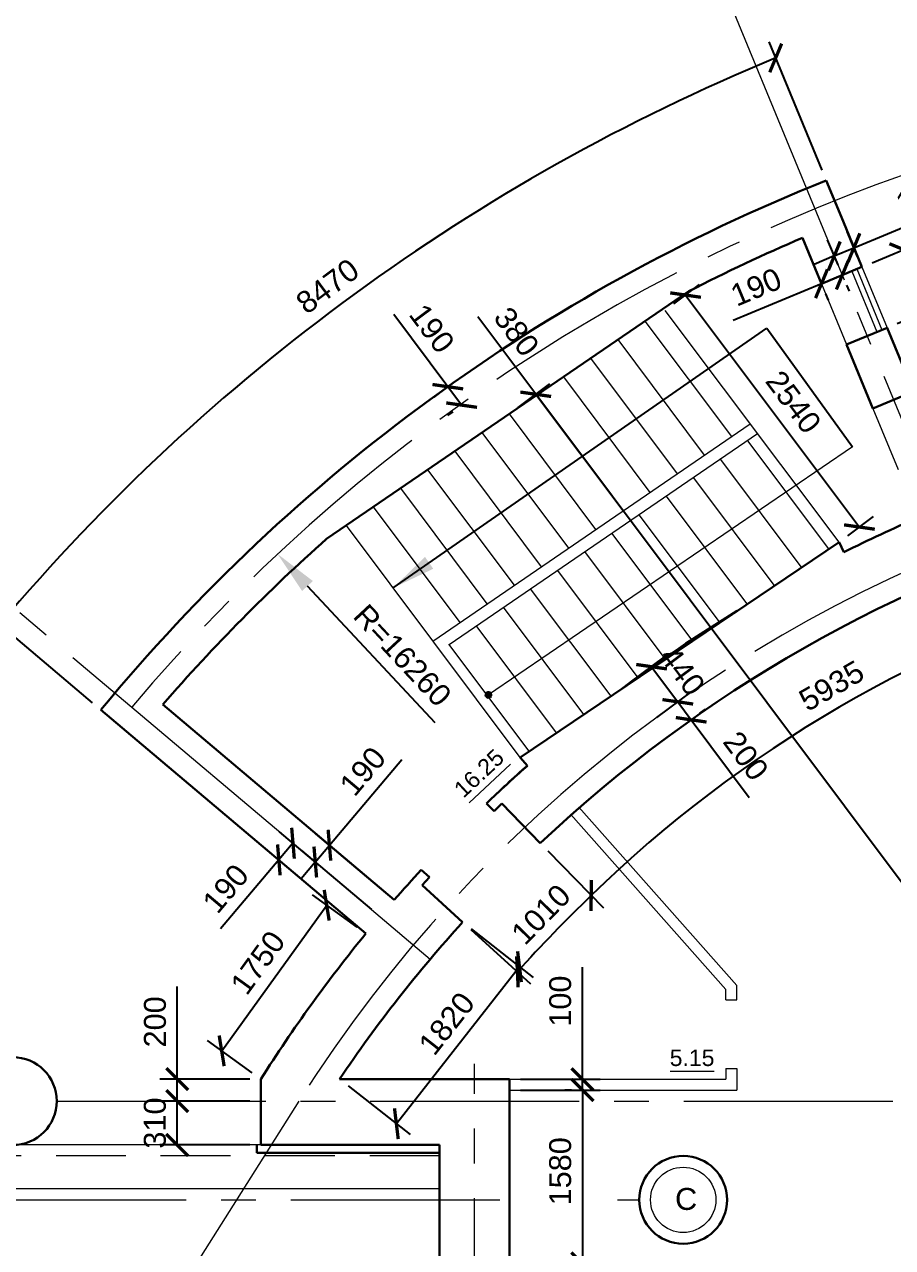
# Model space of a CAD drawing. Header units: millimetres. Extents: x -273 to 3634, y 3015 to 4572.
# Drawn here: x 1351.4 to 1430.5, y 3394.5 to 3505.9 of the extents above; entities that cross this region are included whole.
import ezdxf

# ---------------------------------------------------------------- set-up
doc = ezdxf.new("R2010")
doc.units = ezdxf.units.MM
doc.linetypes.add('CENTER2', pattern=[28.575, 19.05, -3.175, 3.175, -3.175])
doc.linetypes.add('DASHED2', pattern=[9.525, 6.35, -3.175])
doc.layers.add('@', color=250, linetype='Continuous', lineweight=60)
doc.styles.get("Standard").update_dxf_attribs({"font": 'arial.ttf', "height": 2})
doc.dimstyles.new('ISO-25', dxfattribs={"dimtxt": 2, "dimasz": 2, "dimexe": 1.6, "dimexo": 1, "dimgap": 1, "dimtad": 1, "dimdsep": 46, "dimtxsty": 'Standard', "dimblk": 'ARCHTICK', "dimcen": 2, "dimadec": 0, "dimazin": 0, "dimtfac": 1, "dimtmove": 0, "dimatfit": 3, "dimfxl": 1, "dimarcsym": 0})

# ---------------------------------------------------------------- blocks, each defined once
blk = doc.blocks.new('_ArchTick')
at = {"color": 0, "linetype": 'ByBlock', "lineweight": 15, "const_width": 0.15}
blk.add_lwpolyline([(-0.5, -0.5), (0.5, 0.5)], dxfattribs=at)
blk = doc.blocks.new('*D426')
at = {"layer": '@', "color": 0, "lineweight": -2, "transparency": 16777216}
for p, q in [((1397.96, 3472.23), (1392.67, 3479.28)), ((1396.36, 3471.03), (1399.24, 3473.19)), ((1590.82, 3214.83), (1397.96, 3472.23)), ((1589.23, 3213.63), (1592.1, 3215.79))]:
    blk.add_line(p, q, dxfattribs=at)
at = {"layer": 'Defpoints', "color": 0, "lineweight": 15, "transparency": 16777216}
for p in [(1395.56, 3470.43), (1590.82, 3214.83), (1588.43, 3213.03)]:
    blk.add_point(p, dxfattribs=at)
at = {"layer": '@', "color": 0, "lineweight": -2, "transparency": 16777216, "xscale": 2, "yscale": 2, "zscale": 2}
for p, rotation in [((1397.96, 3472.23), 126.8437671405721), ((1590.82, 3214.83), 306.8437671405721)]:
    blk.add_blockref('_ArchTick', p, dxfattribs=dict(at, rotation=rotation))
at = {"layer": '@', "color": 0, "lineweight": 15, "transparency": 16777216, "insert": (1396.21, 3477.93), "char_height": 2, "attachment_point": 5, "rotation": 306.8438}
blk.add_mtext('380', dxfattribs=at)
blk = doc.blocks.new('*D468')
at = {"layer": '@', "color": 0, "lineweight": -2, "transparency": 16777216}
for p, q in [((1402.22, 3409.81), (1402.22, 3420.03)), ((1396.58, 3409.81), (1403.82, 3409.81)), ((1396.58, 3408.81), (1403.82, 3408.81)), ((1402.22, 3408.81), (1402.22, 3409.81)), ((1402.22, 3408.81), (1402.22, 3406.81))]:
    blk.add_line(p, q, dxfattribs=at)
at = {"layer": 'Defpoints', "color": 0, "lineweight": 15, "transparency": 16777216}
for p in [(1395.58, 3409.81), (1395.58, 3408.81), (1402.22, 3408.81)]:
    blk.add_point(p, dxfattribs=at)
at = {"layer": '@', "color": 0, "lineweight": -2, "transparency": 16777216, "xscale": 2, "yscale": 2, "zscale": 2}
for p, rotation in [((1402.22, 3409.81), 270), ((1402.22, 3408.81), 90)]:
    blk.add_blockref('_ArchTick', p, dxfattribs=dict(at, rotation=rotation))
at = {"layer": '@', "color": 0, "lineweight": 15, "transparency": 16777216, "insert": (1400.2, 3416.92), "char_height": 2, "attachment_point": 5, "rotation": 90}
blk.add_mtext('100', dxfattribs=at)
blk = doc.blocks.new('*D469')
at = {"layer": '@', "color": 0, "lineweight": -2, "transparency": 16777216}
for p, q in [((1401.22, 3408.81), (1400.62, 3408.81)), ((1402.22, 3408.81), (1402.22, 3393.01)), ((1396.58, 3393.01), (1403.82, 3393.01))]:
    blk.add_line(p, q, dxfattribs=at)
at = {"layer": 'Defpoints', "color": 0, "lineweight": 15, "transparency": 16777216}
for p in [(1402.22, 3408.81), (1395.58, 3393.01), (1402.22, 3393.01)]:
    blk.add_point(p, dxfattribs=at)
at = {"layer": '@', "color": 0, "lineweight": -2, "transparency": 16777216, "xscale": 2, "yscale": 2, "zscale": 2}
for p, rotation in [((1402.22, 3408.81), 90), ((1402.22, 3393.01), 270)]:
    blk.add_blockref('_ArchTick', p, dxfattribs=dict(at, rotation=rotation))
at = {"layer": '@', "color": 0, "lineweight": 15, "transparency": 16777216, "insert": (1400.2, 3401.41), "char_height": 2, "attachment_point": 5, "rotation": 90}
blk.add_mtext('1580', dxfattribs=at)
blk = doc.blocks.new('*D489')
at = {"layer": '@', "color": 0, "lineweight": -2, "transparency": 16777216}
for p, q in [((1369.34, 3412.39), (1378.91, 3425.66)), ((1381.68, 3423.67), (1377.61, 3426.6)), ((1372.11, 3410.39), (1368.04, 3413.33))]:
    blk.add_line(p, q, dxfattribs=at)
at = {"layer": 'Defpoints', "color": 0, "lineweight": 15, "transparency": 16777216}
for p in [(1378.91, 3425.66), (1382.49, 3423.08), (1372.92, 3409.81)]:
    blk.add_point(p, dxfattribs=at)
at = {"layer": '@', "color": 0, "lineweight": -2, "transparency": 16777216, "xscale": 2, "yscale": 2, "zscale": 2}
for p, rotation in [((1378.91, 3425.66), 54.20815051343293), ((1369.34, 3412.39), 234.2081505134329)]:
    blk.add_blockref('_ArchTick', p, dxfattribs=dict(at, rotation=rotation))
at = {"layer": '@', "color": 0, "lineweight": 15, "transparency": 16777216, "insert": (1372.64, 3420.43), "char_height": 2, "attachment_point": 5, "rotation": 54.2082}
blk.add_mtext('1750', dxfattribs=at)
blk = doc.blocks.new('*D490')
at = {"layer": '@', "color": 0, "lineweight": -2, "transparency": 16777216}
for p, q in [((1365.29, 3409.81), (1365.29, 3418.26)), ((1371.92, 3409.81), (1363.69, 3409.81)), ((1365.29, 3407.81), (1365.29, 3409.81)), ((1371.92, 3407.81), (1363.69, 3407.81))]:
    blk.add_line(p, q, dxfattribs=at)
at = {"layer": 'Defpoints', "color": 0, "lineweight": 15, "transparency": 16777216}
for p in [(1372.92, 3409.81), (1365.29, 3407.81), (1372.92, 3407.81)]:
    blk.add_point(p, dxfattribs=at)
at = {"layer": '@', "color": 0, "lineweight": -2, "transparency": 16777216, "xscale": 2, "yscale": 2, "zscale": 2}
for p, rotation in [((1365.29, 3409.81), 90), ((1365.29, 3407.81), 270)]:
    blk.add_blockref('_ArchTick', p, dxfattribs=dict(at, rotation=rotation))
at = {"layer": '@', "color": 0, "lineweight": 15, "transparency": 16777216, "insert": (1363.27, 3415.03), "char_height": 2, "attachment_point": 5, "rotation": 90}
blk.add_mtext('200', dxfattribs=at)
blk = doc.blocks.new('*D491')
at = {"layer": '@', "color": 0, "lineweight": -2, "transparency": 16777216}
for p, q in [((1364.29, 3407.81), (1363.69, 3407.81)), ((1365.29, 3403.81), (1365.29, 3407.81)), ((1371.92, 3403.81), (1363.69, 3403.81))]:
    blk.add_line(p, q, dxfattribs=at)
at = {"layer": 'Defpoints', "color": 0, "lineweight": 15, "transparency": 16777216}
for p in [(1365.29, 3407.81), (1365.29, 3407.81), (1372.92, 3403.81)]:
    blk.add_point(p, dxfattribs=at)
at = {"layer": '@', "color": 0, "lineweight": -2, "transparency": 16777216, "xscale": 2, "yscale": 2, "zscale": 2}
for p, rotation in [((1365.29, 3407.81), 90), ((1365.29, 3403.81), 270)]:
    blk.add_blockref('_ArchTick', p, dxfattribs=dict(at, rotation=rotation))
at = {"layer": '@', "color": 0, "lineweight": 15, "transparency": 16777216, "insert": (1363.26, 3405.81), "char_height": 2, "attachment_point": 5, "rotation": 90}
blk.add_mtext('310', dxfattribs=at)
blk = doc.blocks.new('*D492')
at = {"layer": '@', "color": 0, "lineweight": -2, "transparency": 16777216}
for p, q in [((1378.14, 3429.37), (1374.62, 3432.35)), ((1375.84, 3431.31), (1374.55, 3429.79)), ((1376.85, 3427.84), (1373.33, 3430.82)), ((1374.55, 3429.79), (1369.24, 3423.5))]:
    blk.add_line(p, q, dxfattribs=at)
at = {"layer": 'Defpoints', "color": 0, "lineweight": 15, "transparency": 16777216}
for p in [(1374.55, 3429.79), (1378.91, 3428.72), (1377.62, 3427.2)]:
    blk.add_point(p, dxfattribs=at)
at = {"layer": '@', "color": 0, "lineweight": -2, "transparency": 16777216, "xscale": 2, "yscale": 2, "zscale": 2}
for p, rotation in [((1375.84, 3431.31), 49.81958829308608), ((1374.55, 3429.79), 229.8195882930861)]:
    blk.add_blockref('_ArchTick', p, dxfattribs=dict(at, rotation=rotation))
at = {"layer": '@', "color": 0, "lineweight": 15, "transparency": 16777216, "insert": (1369.71, 3427.18), "char_height": 2, "attachment_point": 5, "rotation": 49.8196}
blk.add_mtext('190', dxfattribs=at)
blk = doc.blocks.new('*D493')
at = {"layer": '@', "color": 0, "lineweight": -2, "transparency": 16777216}
for p, q in [((1379.16, 3431.13), (1385.75, 3438.94)), ((1377.87, 3429.6), (1379.16, 3431.13)), ((1384.3, 3426.78), (1377.93, 3432.16)), ((1383.01, 3425.26), (1376.64, 3430.64)), ((1377.87, 3429.6), (1376.58, 3428.07))]:
    blk.add_line(p, q, dxfattribs=at)
at = {"layer": 'Defpoints', "color": 0, "lineweight": 15, "transparency": 16777216}
for p in [(1377.87, 3429.6), (1385.07, 3426.14), (1383.78, 3424.61)]:
    blk.add_point(p, dxfattribs=at)
at = {"layer": '@', "color": 0, "lineweight": -2, "transparency": 16777216, "xscale": 2, "yscale": 2, "zscale": 2}
for p, rotation in [((1379.16, 3431.13), 229.8195882930692), ((1377.87, 3429.6), 49.81958829306923)]:
    blk.add_blockref('_ArchTick', p, dxfattribs=dict(at, rotation=rotation))
at = {"layer": '@', "color": 0, "lineweight": 15, "transparency": 16777216, "insert": (1382.2, 3437.87), "char_height": 2, "attachment_point": 5, "rotation": 49.8196}
blk.add_mtext('190', dxfattribs=at)
blk = doc.blocks.new('*D494')
at = {"layer": '@', "color": 0, "lineweight": -2, "transparency": 16777216}
for p, q in [((1392.09, 3423.5), (1397.74, 3419.07)), ((1396.48, 3420.06), (1385.26, 3405.75)), ((1380.87, 3409.19), (1386.52, 3404.76))]:
    blk.add_line(p, q, dxfattribs=at)
at = {"layer": 'Defpoints', "color": 0, "lineweight": 15, "transparency": 16777216}
for p in [(1391.3, 3424.12), (1380.08, 3409.81), (1385.26, 3405.75)]:
    blk.add_point(p, dxfattribs=at)
at = {"layer": '@', "color": 0, "lineweight": -2, "transparency": 16777216, "xscale": 2, "yscale": 2, "zscale": 2}
for p, rotation in [((1396.48, 3420.06), 51.90416584074792), ((1385.26, 3405.75), 231.9041658407479)]:
    blk.add_blockref('_ArchTick', p, dxfattribs=dict(at, rotation=rotation))
at = {"layer": '@', "color": 0, "lineweight": 15, "transparency": 16777216, "insert": (1389.85, 3414.88), "char_height": 2, "attachment_point": 5, "rotation": 51.9042}
blk.add_mtext('1820', dxfattribs=at)
blk = doc.blocks.new('*D495')
at = {"layer": '@', "color": 0, "lineweight": -2, "transparency": 16777216}
for p, q in [((1399.07, 3430.61), (1404.14, 3425.41)), ((1392.04, 3423.45), (1397.47, 3418.51))]:
    blk.add_line(p, q, dxfattribs=at)
blk.add_arc((1513.47, 3313.01), 158.41, 134.2083, 137.7142, dxfattribs=at)
at = {"layer": 'Defpoints', "color": 0, "lineweight": 15, "transparency": 16777216}
for p in [(1394.88, 3434.92), (1398.38, 3431.33), (1387.6, 3427.48), (1391.3, 3424.12), (1398.48, 3421.95)]:
    blk.add_point(p, dxfattribs=at)
at = {"layer": '@', "color": 0, "lineweight": -2, "transparency": 16777216, "xscale": 2, "yscale": 2, "zscale": 2}
for p, rotation in [((1403.02, 3426.55), 44.20832808473234), ((1396.29, 3419.59), 227.7142141927309)]:
    blk.add_blockref('_ArchTick', p, dxfattribs=dict(at, rotation=rotation))
at = {"layer": '@', "color": 0, "lineweight": 15, "transparency": 16777216, "insert": (1398.44, 3424.83), "char_height": 2, "attachment_point": 5, "rotation": 45.8091}
blk.add_mtext('1010', dxfattribs=at)
blk = doc.blocks.new('*D496')
at = {"layer": '@', "color": 0, "lineweight": -2, "transparency": 16777216}
for p, q in [((1450.28, 3459.82), (1452.15, 3453.36)), ((1399.07, 3430.61), (1404.13, 3425.42))]:
    blk.add_line(p, q, dxfattribs=at)
blk.add_arc((1484.11, 3343.19), 116.3, 106.1767, 134.2083, dxfattribs=at)
at = {"layer": 'Defpoints', "color": 0, "lineweight": 15, "transparency": 16777216}
for p in [(1448.32, 3466.57), (1450, 3460.78), (1417.62, 3438.62), (1394.88, 3434.92), (1398.38, 3431.33)]:
    blk.add_point(p, dxfattribs=at)
at = {"layer": '@', "color": 0, "lineweight": -2, "transparency": 16777216, "xscale": 2, "yscale": 2, "zscale": 2}
for p, rotation in [((1451.71, 3454.89), 16.17674262462672), ((1403.01, 3426.56), 224.2083280847315)]:
    blk.add_blockref('_ArchTick', p, dxfattribs=dict(at, rotation=rotation))
at = {"layer": '@', "color": 0, "lineweight": 15, "transparency": 16777216, "insert": (1424.92, 3445.66), "char_height": 2, "attachment_point": 5, "rotation": 30.0123}
blk.add_mtext('5935', dxfattribs=at)
blk = doc.blocks.new('*D497')
at = {"layer": '@', "color": 0, "lineweight": -2, "transparency": 16777216}
for p, q in [((1406.61, 3445.98), (1409.8, 3448.36)), ((1408.52, 3447.4), (1410.91, 3444.2)), ((1409.01, 3442.78), (1412.19, 3445.15))]:
    blk.add_line(p, q, dxfattribs=at)
at = {"layer": 'Defpoints', "color": 0, "lineweight": 15, "transparency": 16777216}
for p in [(1405.81, 3445.38), (1410.91, 3444.2), (1408.21, 3442.18)]:
    blk.add_point(p, dxfattribs=at)
at = {"layer": '@', "color": 0, "lineweight": -2, "transparency": 16777216, "xscale": 2, "yscale": 2, "zscale": 2}
for p, rotation in [((1408.52, 3447.4), 126.7443912680077), ((1410.91, 3444.2), 306.7443912680077)]:
    blk.add_blockref('_ArchTick', p, dxfattribs=dict(at, rotation=rotation))
at = {"layer": '@', "color": 0, "lineweight": 15, "transparency": 16777216, "insert": (1411.33, 3447.01), "char_height": 2, "attachment_point": 5, "rotation": 306.7444}
blk.add_mtext('440', dxfattribs=at)
blk = doc.blocks.new('*D498')
at = {"layer": '@', "color": 0, "lineweight": -2, "transparency": 16777216}
for p, q in [((1411.71, 3444.8), (1412.19, 3445.15)), ((1410.91, 3444.2), (1412.13, 3442.56)), ((1412.93, 3443.16), (1413.42, 3443.52)), ((1412.13, 3442.56), (1417.42, 3435.48))]:
    blk.add_line(p, q, dxfattribs=at)
at = {"layer": 'Defpoints', "color": 0, "lineweight": 15, "transparency": 16777216}
for p in [(1410.91, 3444.2), (1412.13, 3442.56), (1412.13, 3442.56)]:
    blk.add_point(p, dxfattribs=at)
at = {"layer": '@', "color": 0, "lineweight": -2, "transparency": 16777216, "xscale": 2, "yscale": 2, "zscale": 2}
for p, rotation in [((1410.91, 3444.2), 126.7443912679917), ((1412.13, 3442.56), 306.7443912679917)]:
    blk.add_blockref('_ArchTick', p, dxfattribs=dict(at, rotation=rotation))
at = {"layer": '@', "color": 0, "lineweight": 15, "transparency": 16777216, "insert": (1417.11, 3439.27), "char_height": 2, "attachment_point": 5, "rotation": 306.7444}
blk.add_mtext('200', dxfattribs=at)
blk = doc.blocks.new('*D499')
at = {"layer": '@', "color": 0, "lineweight": -2, "transparency": 16777216}
for p, q in [((1410.56, 3480.48), (1412.9, 3482.23)), ((1411.62, 3481.27), (1427.46, 3460.13)), ((1426.4, 3459.34), (1428.74, 3461.09))]:
    blk.add_line(p, q, dxfattribs=at)
at = {"layer": 'Defpoints', "color": 0, "lineweight": 15, "transparency": 16777216}
for p in [(1409.76, 3479.88), (1427.46, 3460.13), (1425.6, 3458.74)]:
    blk.add_point(p, dxfattribs=at)
at = {"layer": '@', "color": 0, "lineweight": -2, "transparency": 16777216, "xscale": 2, "yscale": 2, "zscale": 2}
for p, rotation in [((1411.62, 3481.27), 126.8437671405698), ((1427.46, 3460.13), 306.8437671405699)]:
    blk.add_blockref('_ArchTick', p, dxfattribs=dict(at, rotation=rotation))
at = {"layer": '@', "color": 0, "lineweight": 15, "transparency": 16777216, "insert": (1421.45, 3471.52), "char_height": 2, "attachment_point": 5, "rotation": 306.8438}
blk.add_mtext('2540', dxfattribs=at)
blk = doc.blocks.new('*D500')
at = {"layer": '@', "color": 0, "lineweight": -2, "transparency": 16777216}
for p, q in [((1389.95, 3472.92), (1385.02, 3479.5)), ((1391.21, 3471.24), (1389.95, 3472.92)), ((1389.15, 3472.32), (1388.67, 3471.96)), ((1390.41, 3470.64), (1389.93, 3470.28))]:
    blk.add_line(p, q, dxfattribs=at)
at = {"layer": 'Defpoints', "color": 0, "lineweight": 15, "transparency": 16777216}
for p in [(1389.95, 3472.92), (1389.95, 3472.92), (1391.21, 3471.24)]:
    blk.add_point(p, dxfattribs=at)
at = {"layer": '@', "color": 0, "lineweight": -2, "transparency": 16777216, "xscale": 2, "yscale": 2, "zscale": 2}
for p, rotation in [((1389.95, 3472.92), 126.8437671405673), ((1391.21, 3471.24), 306.8437671405674)]:
    blk.add_blockref('_ArchTick', p, dxfattribs=dict(at, rotation=rotation))
at = {"layer": '@', "color": 0, "lineweight": 15, "transparency": 16777216, "insert": (1388.5, 3478.22), "char_height": 2, "attachment_point": 5, "rotation": 306.8438}
blk.add_mtext('190', dxfattribs=at)
blk = doc.blocks.new('*D506')
at = {"layer": '@', "color": 0, "lineweight": -2, "transparency": 16777216}
blk.add_line((1388.8, 3442.28), (1377.16, 3454.75), dxfattribs=at)
at = {"layer": '@', "color": 0, "lineweight": 15, "transparency": 16777216}
blk.add_solid([(1377.65, 3455.21), (1376.67, 3454.3), (1374.43, 3457.68)], dxfattribs=at)
at = {"layer": 'Defpoints', "color": 0, "lineweight": 15, "transparency": 16777216}
for p in [(1374.43, 3457.68), (1485.38, 3338.81)]:
    blk.add_point(p, dxfattribs=at)
at = {"layer": '@', "color": 0, "lineweight": 15, "transparency": 16777216, "insert": (1385.82, 3448.43), "char_height": 2, "attachment_point": 5, "rotation": 313.0269}
blk.add_mtext('R=16260', dxfattribs=at)
blk = doc.blocks.new('*D507')
at = {"layer": '@', "color": 0, "lineweight": -2, "transparency": 16777216}
for p, q in [((1424.06, 3492.64), (1419.22, 3504.36)), ((1357.58, 3444.12), (1347.89, 3452.3))]:
    blk.add_line(p, q, dxfattribs=at)
blk.add_arc((1490.36, 3331.99), 184.87, 112.426, 139.8196, dxfattribs=at)
at = {"layer": 'Defpoints', "color": 0, "lineweight": 15, "transparency": 16777216}
for p in [(1424.44, 3491.71), (1393.61, 3489.52), (1425.97, 3488.02), (1358.34, 3443.47), (1382.49, 3423.08)]:
    blk.add_point(p, dxfattribs=at)
at = {"layer": '@', "color": 0, "lineweight": -2, "transparency": 16777216, "xscale": 2, "yscale": 2, "zscale": 2}
for p, rotation in [((1419.83, 3502.88), 22.42595490475092), ((1349.11, 3451.27), 229.8195882930755)]:
    blk.add_blockref('_ArchTick', p, dxfattribs=dict(at, rotation=rotation))
at = {"layer": '@', "color": 0, "lineweight": 15, "transparency": 16777216, "insert": (1378.99, 3482.08), "char_height": 2, "attachment_point": 5, "rotation": 36.5758}
blk.add_mtext('8470', dxfattribs=at)
blk = doc.blocks.new('*D621')
at = {"layer": '@', "color": 0, "lineweight": -2, "transparency": 16777216}
for p, q in [((1430.9, 3478.67), (1435.28, 3480.48)), ((1436.2, 3474.05), (1433.8, 3479.87)), ((1433.3, 3472.86), (1437.68, 3474.67))]:
    blk.add_line(p, q, dxfattribs=at)
at = {"layer": 'Defpoints', "color": 0, "lineweight": 15, "transparency": 16777216}
for p in [(1433.8, 3479.87), (1429.98, 3478.29), (1432.38, 3472.48)]:
    blk.add_point(p, dxfattribs=at)
at = {"layer": '@', "color": 0, "lineweight": -2, "transparency": 16777216, "xscale": 2, "yscale": 2, "zscale": 2}
for p, rotation in [((1433.8, 3479.87), 112.4259549047573), ((1436.2, 3474.05), 292.4259549047573)]:
    blk.add_blockref('_ArchTick', p, dxfattribs=dict(at, rotation=rotation))
at = {"layer": '@', "color": 0, "lineweight": 15, "transparency": 16777216, "insert": (1436.87, 3477.73), "char_height": 2, "attachment_point": 5, "rotation": 292.426}
blk.add_mtext('640', dxfattribs=at)
blk = doc.blocks.new('*D622')
at = {"layer": '@', "color": 0, "lineweight": -2, "transparency": 16777216}
for p, q in [((1428.61, 3484.22), (1432.98, 3486.02)), ((1431.5, 3485.41), (1433.79, 3479.87)), ((1430.9, 3478.67), (1435.27, 3480.48))]:
    blk.add_line(p, q, dxfattribs=at)
at = {"layer": 'Defpoints', "color": 0, "lineweight": 15, "transparency": 16777216}
for p in [(1427.69, 3483.84), (1433.79, 3479.87), (1429.98, 3478.29)]:
    blk.add_point(p, dxfattribs=at)
at = {"layer": '@', "color": 0, "lineweight": -2, "transparency": 16777216, "xscale": 2, "yscale": 2, "zscale": 2}
for p, rotation in [((1431.5, 3485.41), 112.4259549047548), ((1433.79, 3479.87), 292.4259549047548)]:
    blk.add_blockref('_ArchTick', p, dxfattribs=dict(at, rotation=rotation))
at = {"layer": '@', "color": 0, "lineweight": 15, "transparency": 16777216, "insert": (1434.51, 3483.41), "char_height": 2, "attachment_point": 5, "rotation": 292.426}
blk.add_mtext('600', dxfattribs=at)
blk = doc.blocks.new('*D623')
at = {"layer": '@', "color": 0, "lineweight": -2, "transparency": 16777216}
for p, q in [((1426.96, 3485.59), (1436.75, 3489.67)), ((1427.3, 3484.76), (1426.34, 3487.06)), ((1425.52, 3484.02), (1424.56, 3486.32)), ((1425.17, 3484.84), (1423.33, 3484.07)), ((1425.17, 3484.84), (1426.96, 3485.59))]:
    blk.add_line(p, q, dxfattribs=at)
at = {"layer": 'Defpoints', "color": 0, "lineweight": 15, "transparency": 16777216}
for p in [(1426.96, 3485.59), (1427.69, 3483.84), (1425.9, 3483.1)]:
    blk.add_point(p, dxfattribs=at)
at = {"layer": '@', "color": 0, "lineweight": -2, "transparency": 16777216, "xscale": 2, "yscale": 2, "zscale": 2}
for p, rotation in [((1426.96, 3485.59), 202.6467310242448), ((1425.17, 3484.84), 22.6467310242449)]:
    blk.add_blockref('_ArchTick', p, dxfattribs=dict(at, rotation=rotation))
at = {"layer": '@', "color": 0, "lineweight": 15, "transparency": 16777216, "insert": (1433.1, 3490.34), "char_height": 2, "attachment_point": 5, "rotation": 22.6467}
blk.add_mtext('190', dxfattribs=at)
blk = doc.blocks.new('*D624')
at = {"layer": '@', "color": 0, "lineweight": -2, "transparency": 16777216}
for p, q in [((1425.9, 3483.09), (1424, 3482.3)), ((1424, 3482.3), (1415.94, 3478.94)), ((1424.38, 3481.38), (1424.61, 3480.82)), ((1426.29, 3482.17), (1426.52, 3481.62))]:
    blk.add_line(p, q, dxfattribs=at)
at = {"layer": 'Defpoints', "color": 0, "lineweight": 15, "transparency": 16777216}
for p in [(1425.9, 3483.1), (1425.9, 3483.09), (1424, 3482.3)]:
    blk.add_point(p, dxfattribs=at)
at = {"layer": '@', "color": 0, "lineweight": -2, "transparency": 16777216, "xscale": 2, "yscale": 2, "zscale": 2}
for p, rotation in [((1425.9, 3483.09), 22.646731024255), ((1424, 3482.3), 202.646731024255)]:
    blk.add_blockref('_ArchTick', p, dxfattribs=dict(at, rotation=rotation))
at = {"layer": '@', "color": 0, "lineweight": 15, "transparency": 16777216, "insert": (1418.04, 3482), "char_height": 2, "attachment_point": 5, "rotation": 22.6467}
blk.add_mtext('190', dxfattribs=at)

msp = doc.modelspace()

# ---------------------------------------------------------------- linework, layer by layer
at = {"layer": '@', "color": 0, "linetype": 'CENTER2', "lineweight": 15}
for p, q in [((1421.636, 3493.441), (1414.053, 3511.838)), ((1436.978, 3456.225), (1421.636, 3493.441)), ((1333.952, 3466.688), (1361.151, 3443.719)), ((1361.151, 3443.719), (1388.35, 3420.75)), ((1392.38, 3265.608), (1392.38, 3411.196)), ((1354.306, 3407.81), (1447.38, 3407.81)), ((1004.167, 3398.81), (1397.473, 3398.81))]:
    msp.add_line(p, q, dxfattribs=at)
at = {"layer": '@', "color": 0, "lineweight": 30}
for p, q in [((1424.44, 3491.713), (1425.966, 3488.016)), ((1425.966, 3488.016), (1427.689, 3483.841)), ((1422.269, 3486.49), (1423.997, 3482.301)), ((1427.689, 3483.841), (1423.997, 3482.301)), ((1378.907, 3459.043), (1411.909, 3481.619)), ((1429.979, 3478.293), (1426.287, 3476.753)), ((1429.979, 3478.293), (1432.379, 3472.477)), ((1426.287, 3476.753), (1428.687, 3470.937)), ((1432.379, 3472.477), (1428.687, 3470.937)), ((1396.542, 3439.129), (1425.603, 3458.738)), ((1426.049, 3457.843), (1425.603, 3458.738)), ((1382.487, 3423.083), (1358.341, 3443.473)), ((1363.979, 3443.948), (1385.067, 3426.139)), ((1397.205, 3438.38), (1396.542, 3439.129)), ((1393.468, 3434.941), (1394.163, 3434.222)), ((1394.163, 3434.222), (1394.882, 3434.921)), ((1398.377, 3431.328), (1394.882, 3434.921)), ((1387.535, 3428.896), (1388.277, 3428.225)), ((1388.277, 3428.225), (1387.602, 3427.483)), ((1391.299, 3424.12), (1387.602, 3427.483)), ((1372.916, 3409.81), (1372.916, 3403.81)), ((1380.08, 3409.81), (1395.58, 3409.81)), ((1395.58, 3393.01), (1395.58, 3409.81)), ((1372.532, 3403.089), (1372.532, 3403.81)), ((1372.916, 3403.81), (1389.18, 3403.81)), ((1389.18, 3393.01), (1389.18, 3403.81)), ((1389.18, 3403.089), (1372.532, 3403.089))]:
    msp.add_line(p, q, dxfattribs=at)
at = {"layer": '@', "color": 0, "lineweight": 15}
for p, q in [((1427.227, 3483.651), (1429.516, 3478.102)), ((1427.689, 3483.841), (1429.979, 3478.293)), ((1426.764, 3483.46), (1429.054, 3477.912)), ((1423.997, 3482.301), (1426.287, 3476.753)), ((1425.603, 3458.738), (1409.762, 3479.879)), ((1415.827, 3468.374), (1407.938, 3478.902)), ((1413.351, 3466.68), (1405.462, 3477.209)), ((1410.875, 3464.986), (1402.986, 3475.515)), ((1408.399, 3463.292), (1400.51, 3473.821)), ((1405.923, 3461.599), (1398.034, 3472.127)), ((1403.447, 3459.905), (1395.558, 3470.433)), ((1428.687, 3470.937), (1430.977, 3465.388)), ((1388.59, 3449.742), (1417.517, 3469.53)), ((1390.073, 3449.43), (1418.174, 3468.653)), ((1400.971, 3458.211), (1393.082, 3468.739)), ((1424.65, 3458.184), (1417.325, 3467.959)), ((1398.494, 3456.517), (1390.606, 3467.046)), ((1426.829, 3467.447), (1393.65, 3444.824)), ((1422.166, 3456.508), (1414.841, 3466.283)), ((1396.018, 3454.823), (1388.13, 3465.352)), ((1419.682, 3454.832), (1412.357, 3464.607)), ((1393.542, 3453.129), (1385.653, 3463.658)), ((1417.198, 3453.156), (1409.873, 3462.931)), ((1391.066, 3451.436), (1383.177, 3461.964)), ((1414.714, 3451.48), (1407.39, 3461.255)), ((1396.542, 3439.129), (1380.701, 3460.27)), ((1412.231, 3449.804), (1404.906, 3459.579)), ((1409.747, 3448.128), (1402.422, 3457.903)), ((1407.307, 3446.393), (1399.983, 3456.168)), ((1404.824, 3444.717), (1397.499, 3454.492)), ((1402.34, 3443.041), (1395.015, 3452.817)), ((1399.856, 3441.365), (1392.531, 3451.141)), ((1397.372, 3439.689), (1390.047, 3449.465)), ((1391.905, 3435.006), (1395.675, 3438.523)), ((1401.894, 3434.594), (1416.28, 3418.349)), ((1401.145, 3433.931), (1415.28, 3417.97)), ((1415.28, 3417.038), (1415.28, 3417.97)), ((1416.28, 3417.038), (1416.28, 3418.349)), ((1415.28, 3417.038), (1416.28, 3417.038)), ((1410.205, 3410.526), (1414.236, 3410.526)), ((1415.28, 3410.783), (1415.28, 3409.81)), ((1415.28, 3410.783), (1416.28, 3410.783)), ((1416.28, 3410.783), (1416.28, 3408.81)), ((1395.58, 3409.81), (1415.28, 3409.81)), ((1395.58, 3408.81), (1416.28, 3408.81)), ((1376.384, 3407.81), (1363.566, 3387.561)), ((1372.916, 3403.81), (1017.38, 3403.81)), ((1389.18, 3399.806), (1021.38, 3399.806)), ((1405.401, 3398.81), (1407.401, 3398.81))]:
    msp.add_line(p, q, dxfattribs=at)
at = {"layer": '@', "color": 0, "linetype": 'DASHED2', "lineweight": 15}
msp.add_line((1389.18, 3402.81), (1018.38, 3402.81), dxfattribs=at)
at = {"layer": '@', "color": 0, "lineweight": 50}
msp.add_circle((1393.65, 3444.824), 0.195, dxfattribs=at)
at = {"layer": '@', "color": 0, "lineweight": 30}
for centre in [(1350.306, 3407.81), (1411.401, 3398.81)]:
    msp.add_circle(centre, 4, dxfattribs=at)
at = {"layer": '@', "color": 0, "lineweight": 15}
msp.add_circle((1411.401, 3398.81), 2.978, dxfattribs=at)
at = {"layer": '@', "color": 0, "linetype": 'CENTER2', "lineweight": 15}
for radius, start, end in [(162.6, 107.23466, 139.81959), (129, 270, 147.66397)]:
    msp.add_arc((1485.38, 3338.81), radius, start, end, dxfattribs=at)
at = {"layer": '@', "color": 0, "lineweight": 30}
for radius, start, end in [(164.6, 111.72976, 140.51579), (160.6, 113.13949, 117.22442), (127, 106.17674, 133.24034), (133, 113.28758, 116.49347), (160.6, 131.52649, 139.10605), (133, 121.27556, 126.74439), (133, 131.52649, 133.71481), (133, 131.52649, 133.28401), (133, 137.3642, 138.95797), (127, 137.79881, 146.00952), (133, 140.68121, 147.73509)]:
    msp.add_arc((1485.38, 3338.81), radius, start, end, dxfattribs=at)

# ---------------------------------------------------------------- texts
at = {"layer": '@', "color": 0, "lineweight": 15}
msp.add_text('16.25', height=1.5, rotation=42.99149, dxfattribs=at).set_placement((1391.378, 3435.36))
for s, height, p in [('5.15', 1.5, (1410.171, 3411.007)), ('C', 2, (1410.657, 3397.893))]:
    msp.add_text(s, height=height, dxfattribs=at).set_placement(p)

# ---------------------------------------------------------------- dimensions: what is measured, and where the dimension line sits
for base, line1, line2, text, picture, middle in [((1393.606, 3489.521), ((1382.487, 3423.083), (1358.341, 3443.473)), ((1424.44, 3491.713), (1425.966, 3488.016)), '8470', '*D507', (1380.196, 3480.453)), ((1417.624, 3438.623), ((1398.377, 3431.328), (1394.882, 3434.921)), ((1448.319, 3466.568), (1449.997, 3460.782)), '5935', '*D496', (1425.934, 3443.905)), ((1398.484, 3421.953), ((1391.299, 3424.12), (1387.602, 3427.483)), ((1398.377, 3431.328), (1394.882, 3434.921)), '1010', '*D495', (1399.893, 3423.422))]:
    dim = msp.add_angular_dim_2l(base=base, line1=line1, line2=line2, text=text, dimstyle='ISO-25', dxfattribs=at)
    dim.commit()
    dim.dimension.update_dxf_attribs({"geometry": picture, "text_midpoint": middle, "dimtype": 162})
for base, p1, p2, angle, text, picture, middle, dimtype in [((1426.961, 3485.587), (1425.901, 3483.096), (1427.689, 3483.841), 22.64673, '190', '*D623', (1433.882, 3488.474), 161), ((1433.789, 3479.866), (1427.689, 3483.841), (1429.979, 3478.293), 292.42595, '600', '*D622', (1432.644, 3482.64), 161), ((1425.902, 3483.094), (1423.997, 3482.301), (1425.901, 3483.096), 22.64673, '190', '*D624', (1418.817, 3480.138), 161), ((1427.462, 3460.131), (1409.762, 3479.879), (1425.603, 3458.738), 306.84377, '2540', '*D499', (1419.834, 3470.312), 161), ((1389.948, 3472.922), (1391.209, 3471.239), (1389.948, 3472.922), 126.84377, '190', '*D500', (1386.883, 3477.012), 161), ((1590.824, 3214.829), (1395.558, 3470.433), (1588.426, 3213.031), 306.84377, '380', '*D426', (1394.596, 3476.716), 161), ((1433.802, 3479.871), (1432.379, 3472.477), (1429.979, 3478.293), 112.42595, '640', '*D621', (1435.002, 3476.963), 161), ((1410.91, 3444.198), (1405.813, 3445.384), (1408.206, 3442.179), 306.74439, '440', '*D497', (1409.713, 3445.8), 161), ((1412.133, 3442.559), (1410.91, 3444.198), (1412.133, 3442.559), 306.74439, '200', '*D498', (1415.49, 3438.063), 161), ((1377.866, 3429.603), (1385.067, 3426.139), (1383.777, 3424.611), 229.81959, '190', '*D493', (1383.745, 3436.565), 161), ((1374.55, 3429.785), (1378.907, 3428.724), (1377.617, 3427.196), 229.81959, '190', '*D492', (1371.252, 3425.88), 161), ((1378.907, 3425.664), (1372.916, 3409.81), (1382.487, 3423.083), 54.20815, '1750', '*D489', (1374.282, 3419.249), 161), ((1385.258, 3405.751), (1391.299, 3424.12), (1380.08, 3409.81), 231.90417, '1820', '*D494', (1391.44, 3413.636), 161), ((1402.218, 3408.81), (1395.58, 3409.81), (1395.58, 3408.81), 90, '100', '*D468', (1402.218, 3416.922), 160), ((1365.286, 3407.81), (1372.916, 3409.81), (1372.916, 3407.81), 90, '200', '*D490', (1365.286, 3415.033), 160), ((1402.218, 3393.01), (1402.218, 3408.81), (1395.58, 3393.01), 90, '1580', '*D469', (1402.218, 3401.406), 160), ((1365.286, 3407.81), (1372.916, 3403.81), (1365.286, 3407.81), 90, '310', '*D491', (1365.286, 3405.81), 160)]:
    dim = msp.add_linear_dim(base=base, p1=p1, p2=p2, angle=angle, text=text, dimstyle='ISO-25', dxfattribs=at)
    dim.commit()
    dim.dimension.update_dxf_attribs({"geometry": picture, "text_midpoint": middle, "dimtype": dimtype})
dim = msp.add_radius_dim(center=(1485.38, 3338.81), mpoint=(1374.431, 3457.676), text='R=16260', dimstyle='ISO-25', override={"dimasz": 4, "dimsah": 1}, dxfattribs=at)
dim.commit()
dim.dimension.update_dxf_attribs({"geometry": '*D506', "text_midpoint": (1384.347, 3447.052), "dimtype": 164})

# ---------------------------------------------------------------- leaders
msp.add_leader([(1384.963, 3454.583), (1419.023, 3478.241), (1426.829, 3467.447)], dimstyle='ISO-25', override={"dimasz": 4, "dimgap": 1, "dimtad": 0}, dxfattribs=at)

doc.saveas('drawing.dxf')
